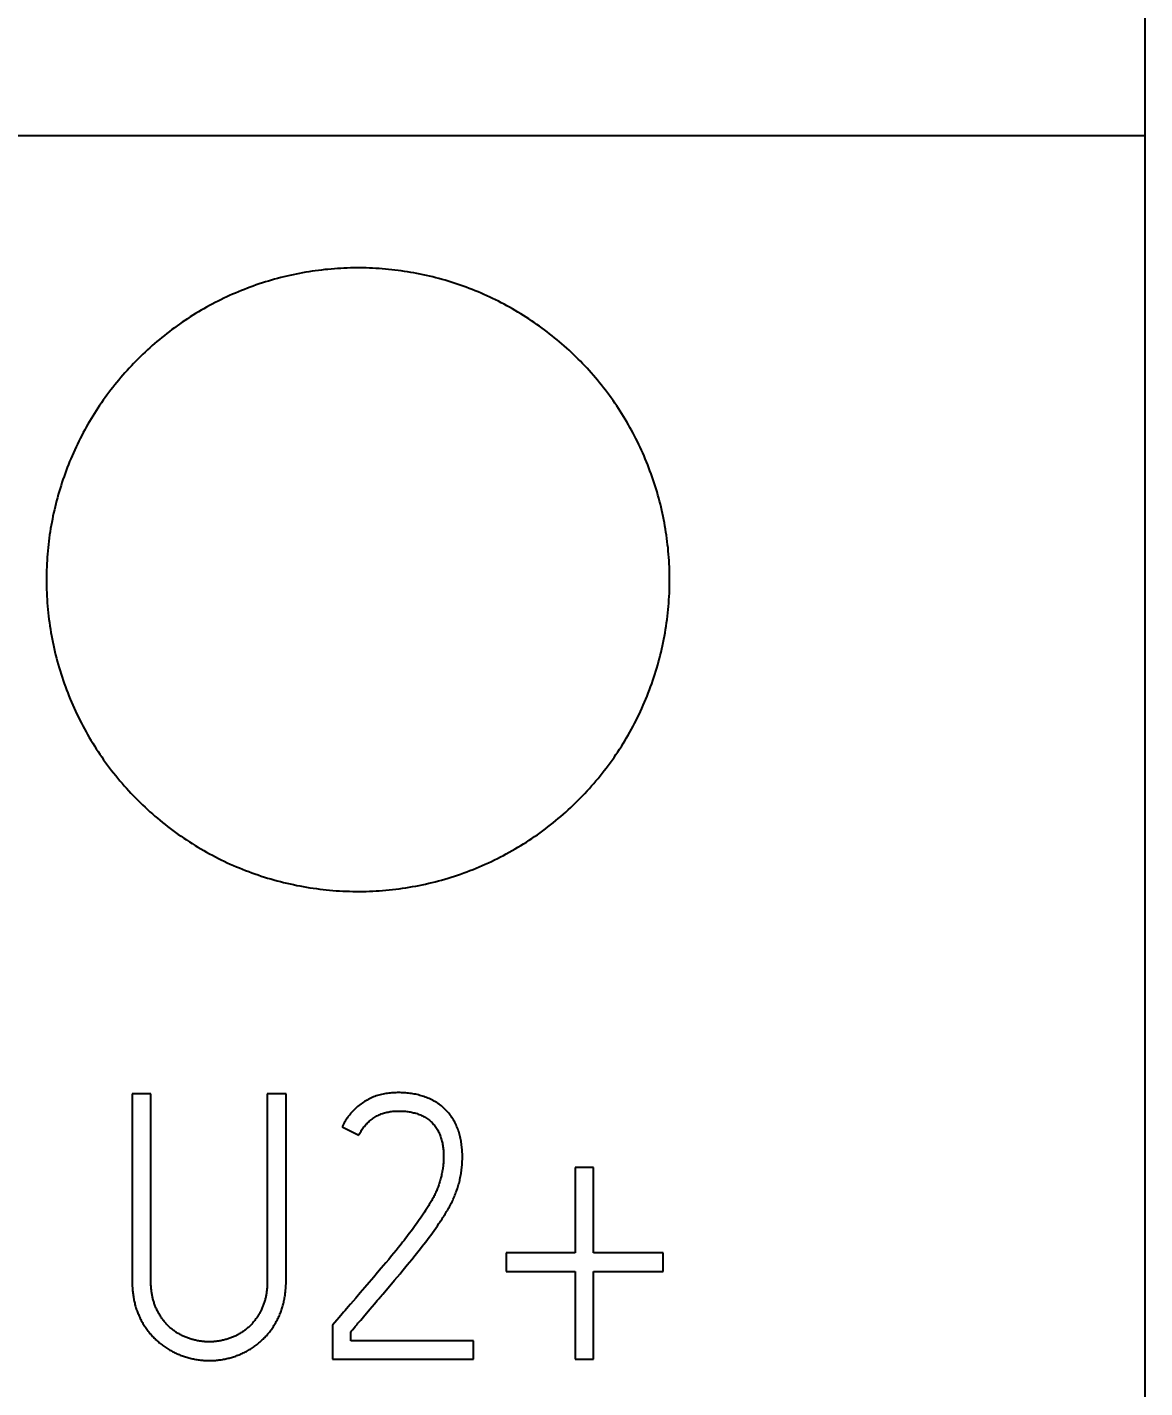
# Model space of a CAD drawing. Extents: x 0 to 420, y 0 to 297.
# Drawn here: x 135.86 to 143.03, y 150.16 to 158.89 of the extents above; entities that cross this region are included whole.
import ezdxf
from ezdxf.enums import TextEntityAlignment as Align

# ---------------------------------------------------------------- set-up
doc = ezdxf.new("R2010")
doc.units = 0
doc.header["$LTSCALE"] = 23.1
for name, color, linetype in [('10000_FRONT', 7, 'CONTINUOUS'), ('10100_DIM_FRONT', 7, 'CONTINUOUS'), ('10500_FRONT_LABELING', 7, 'CONTINUOUS')]:
    doc.layers.add(name, color=color, linetype=linetype)
doc.dimstyles.get("Standard").update_dxf_attribs({"dimtxt": 2.5, "dimasz": 2.5, "dimexe": 1.25, "dimexo": 0.625, "dimtad": 1, "dimcen": 2.5, "dimazin": 3, "dimtfac": 1, "dimtmove": 0, "dimatfit": 3})

# ---------------------------------------------------------------- blocks, each defined once
blk = doc.blocks.new('*D0')
at = {"layer": '10100_DIM_FRONT', "linetype": 'CONTINUOUS'}
for p, q in [((107.530749, 192.195968), (107.530749, 134.211085)), ((143.030749, 192.195968), (143.030749, 134.211085)), ((107.530749, 136.211085), (125.280749, 136.211085)), ((143.030749, 136.211085), (125.280749, 136.211085))]:
    blk.add_line(p, q, dxfattribs=at)
for points in [[(111.030749, 136.711085), (107.530749, 136.211085), (111.030749, 135.711085)], [(139.530749, 135.711085), (143.030749, 136.211085), (139.530749, 136.711085)]]:
    blk.add_solid(points, dxfattribs=at)
blk.add_text('35,5', height=3.5, dxfattribs=at).set_placement((121.450091, 137.086085), (130.950091, 137.086085), align=Align.FIT)
blk = doc.blocks.new('*D1')
at = {"layer": '10100_DIM_FRONT', "linetype": 'CONTINUOUS'}
for p, q in [((143.030749, 192.195968), (143.030749, 124.458443)), ((99.530757, 151.746968), (99.530757, 124.458443)), ((99.530757, 126.458443), (121.280753, 126.458443)), ((143.030749, 126.458443), (121.280753, 126.458443))]:
    blk.add_line(p, q, dxfattribs=at)
for points in [[(103.030757, 126.958443), (99.530757, 126.458443), (103.030757, 125.958443)], [(139.530749, 125.958443), (143.030749, 126.458443), (139.530749, 126.958443)]]:
    blk.add_solid(points, dxfattribs=at)
blk.add_text('43,5', height=3.5, dxfattribs=at).set_placement((117.247464, 127.333443), (126.997464, 127.333443), align=Align.FIT)

msp = doc.modelspace()

# ---------------------------------------------------------------- linework, layer by layer
at = {"layer": '10000_FRONT', "color": 7, "linetype": 'CONTINUOUS'}
for p, q in [((143.0307, 237.197), (143.0307, 147.197)), ((107.5307, 158.197), (143.0307, 158.197))]:
    msp.add_line(p, q, dxfattribs=at)
for points in [[(139.9808, 155.347), (139.9807, 155.3675), (139.9803, 155.3881), (139.9798, 155.4086), (139.9791, 155.429), (139.9781, 155.4494), (139.977, 155.4698), (139.9756, 155.4902), (139.974, 155.5105), (139.9723, 155.5308), (139.9703, 155.551), (139.9681, 155.5712), (139.9657, 155.5914), (139.9632, 155.6116), (139.9604, 155.6317), (139.9574, 155.6518), (139.9542, 155.6718), (139.9508, 155.6918), (139.9472, 155.7118), (139.9434, 155.7317), (139.9394, 155.7516), (139.9352, 155.7715), (139.9308, 155.7913), (139.9262, 155.8111), (139.9213, 155.8309), (139.9163, 155.8507), (139.9111, 155.8704), (139.9056, 155.89), (139.9, 155.9097), (139.8941, 155.9292), (139.8881, 155.9488), (139.8818, 155.9683), (139.8753, 155.9878), (139.8686, 156.0073), (139.8617, 156.0267), (139.8546, 156.046), (139.8474, 156.0652), (139.8399, 156.0843), (139.8322, 156.1033), (139.8244, 156.1221), (139.8164, 156.1409), (139.8082, 156.1596), (139.7998, 156.1782), (139.7913, 156.1967), (139.7825, 156.2151), (139.7736, 156.2334), (139.7645, 156.2516), (139.7552, 156.2696), (139.7457, 156.2876), (139.736, 156.3055), (139.7262, 156.3233), (139.7162, 156.341), (139.706, 156.3586), (139.6956, 156.3761), (139.6851, 156.3935), (139.6744, 156.4108), (139.6634, 156.428), (139.6523, 156.445), (139.6411, 156.462), (139.6296, 156.4789), (139.6179, 156.4957), (139.6061, 156.5124), (139.5941, 156.529), (139.5819, 156.5455), (139.5695, 156.5619), (139.5569, 156.5781), (139.5441, 156.5943), (139.5312, 156.6104), (139.5181, 156.6263), (139.5049, 156.642), (139.4915, 156.6576), (139.478, 156.673), (139.4643, 156.6883), (139.4505, 156.7034), (139.4365, 156.7184), (139.4224, 156.7332), (139.4082, 156.7478), (139.3938, 156.7623), (139.3793, 156.7766), (139.3647, 156.7908), (139.3499, 156.8049), (139.335, 156.8187), (139.3199, 156.8324), (139.3047, 156.846), (139.2894, 156.8594), (139.2739, 156.8727), (139.2583, 156.8858), (139.2426, 156.8987), (139.2267, 156.9115), (139.2107, 156.9241), (139.1945, 156.9366), (139.1782, 156.9489), (139.1618, 156.9611), (139.1452, 156.9731), (139.1284, 156.9849), (139.1116, 156.9966), (139.0946, 157.0081), (139.0774, 157.0195), (139.0601, 157.0307), (139.0427, 157.0417), (139.0251, 157.0526), (139.0074, 157.0633), (138.9897, 157.0738), (138.9718, 157.0841), (138.9539, 157.0942), (138.9359, 157.1041), (138.9178, 157.1138), (138.8997, 157.1233), (138.8814, 157.1326), (138.8631, 157.1418), (138.8447, 157.1507), (138.8263, 157.1594), (138.8077, 157.168), (138.7891, 157.1763), (138.7704, 157.1845), (138.7516, 157.1925), (138.7327, 157.2002), (138.7138, 157.2078), (138.6947, 157.2152), (138.6756, 157.2224), (138.6564, 157.2294), (138.6372, 157.2362), (138.6178, 157.2428), (138.5984, 157.2492), (138.5789, 157.2555), (138.5593, 157.2615), (138.5397, 157.2673), (138.5199, 157.2729), (138.5001, 157.2784), (138.4802, 157.2836), (138.4602, 157.2887), (138.4401, 157.2935), (138.42, 157.2982), (138.3997, 157.3026), (138.3795, 157.3068), (138.3592, 157.3108), (138.339, 157.3146), (138.3187, 157.3182), (138.2984, 157.3216), (138.2781, 157.3247), (138.2578, 157.3277), (138.2375, 157.3304), (138.2172, 157.3329), (138.1968, 157.3352), (138.1765, 157.3373), (138.1561, 157.3392), (138.1357, 157.3409), (138.1154, 157.3424), (138.095, 157.3437), (138.0746, 157.3447), (138.0542, 157.3456), (138.0338, 157.3463), (138.0133, 157.3467), (137.9929, 157.3469), (137.9724, 157.347), (137.952, 157.3468), (137.9315, 157.3464), (137.911, 157.3458), (137.8905, 157.3449), (137.87, 157.3439), (137.8495, 157.3427), (137.829, 157.3412), (137.8085, 157.3396), (137.7879, 157.3377), (137.7674, 157.3356), (137.7468, 157.3333), (137.7263, 157.3307), (137.7058, 157.328), (137.6853, 157.325), (137.665, 157.3219), (137.6447, 157.3185), (137.6244, 157.315), (137.6042, 157.3112), (137.5841, 157.3072), (137.564, 157.3031), (137.544, 157.2987), (137.5241, 157.2941), (137.5042, 157.2894), (137.4843, 157.2844), (137.4646, 157.2792), (137.4449, 157.2738), (137.4252, 157.2683), (137.4056, 157.2625), (137.3861, 157.2565), (137.3666, 157.2503), (137.3472, 157.244), (137.3279, 157.2374), (137.3086, 157.2306), (137.2894, 157.2237), (137.2702, 157.2165), (137.2511, 157.2091), (137.2321, 157.2015), (137.2131, 157.1938), (137.1942, 157.1858), (137.1753, 157.1776), (137.1565, 157.1692), (137.1378, 157.1606), (137.1191, 157.1518), (137.1005, 157.1428), (137.0819, 157.1336)], [(137.0819, 157.1336), (137.0635, 157.1242), (137.0453, 157.1147), (137.0271, 157.1049), (137.0091, 157.0951), (136.9912, 157.085), (136.9734, 157.0748), (136.9558, 157.0643), (136.9383, 157.0538), (136.9209, 157.043), (136.9036, 157.0321), (136.8864, 157.021), (136.8694, 157.0098), (136.8525, 156.9984), (136.8357, 156.9868), (136.8191, 156.975), (136.8025, 156.9631), (136.7861, 156.951), (136.7698, 156.9387), (136.7536, 156.9263), (136.7376, 156.9137), (136.7217, 156.9009), (136.7059, 156.888), (136.6902, 156.8749), (136.6746, 156.8616), (136.6592, 156.8482), (136.6439, 156.8345), (136.6287, 156.8207), (136.6137, 156.8068), (136.5987, 156.7927), (136.5839, 156.7783), (136.5692, 156.7639), (136.5547, 156.7492), (136.5403, 156.7344), (136.5261, 156.7195), (136.5121, 156.7045), (136.4982, 156.6893), (136.4845, 156.674), (136.471, 156.6586), (136.4577, 156.6431), (136.4445, 156.6275), (136.4315, 156.6117), (136.4187, 156.5959), (136.406, 156.5799), (136.3936, 156.5638), (136.3812, 156.5476), (136.3691, 156.5312), (136.3571, 156.5148), (136.3453, 156.4982), (136.3337, 156.4815), (136.3222, 156.4647), (136.3109, 156.4477), (136.2998, 156.4307), (136.2889, 156.4135), (136.2781, 156.3962), (136.2675, 156.3788), (136.257, 156.3613), (136.2468, 156.3436), (136.2367, 156.3259), (136.2268, 156.308), (136.217, 156.29), (136.2074, 156.2719), (136.198, 156.2536), (136.1888, 156.2353), (136.1798, 156.2168), (136.1709, 156.1982), (136.1623, 156.1795), (136.1538, 156.1608), (136.1456, 156.142), (136.1375, 156.1231), (136.1297, 156.1042), (136.122, 156.0853), (136.1146, 156.0662), (136.1073, 156.0472), (136.1003, 156.028), (136.0935, 156.0088), (136.0868, 155.9896), (136.0804, 155.9703), (136.0742, 155.951), (136.0681, 155.9316), (136.0623, 155.9121), (136.0567, 155.8926), (136.0512, 155.873), (136.046, 155.8534), (136.0409, 155.8337), (136.0361, 155.814), (136.0314, 155.7942), (136.027, 155.7743), (136.0227, 155.7544), (136.0187, 155.7345), (136.0148, 155.7145), (136.0112, 155.6944), (136.0077, 155.6743), (136.0045, 155.6541), (136.0014, 155.6338), (135.9986, 155.6135), (135.9959, 155.5932), (135.9935, 155.5728), (135.9913, 155.5523), (135.9893, 155.5318), (135.9875, 155.5113), (135.9859, 155.4908), (135.9845, 155.4703), (135.9834, 155.4498), (135.9824, 155.4292), (135.9817, 155.4087), (135.9812, 155.3881), (135.9809, 155.3676), (135.9808, 155.347)], [(135.9808, 155.347), (135.9809, 155.3256), (135.9812, 155.3042), (135.9818, 155.2829), (135.9826, 155.2616), (135.9836, 155.2403), (135.9849, 155.2191), (135.9863, 155.1979), (135.988, 155.1768), (135.99, 155.1557), (135.9921, 155.1346), (135.9944, 155.1136), (135.997, 155.0926), (135.9998, 155.0717), (136.0028, 155.0508), (136.0061, 155.0299), (136.0095, 155.0091), (136.0132, 154.9882), (136.0171, 154.9675), (136.0212, 154.9468), (136.0255, 154.9261), (136.0301, 154.9054), (136.0349, 154.8848), (136.0399, 154.8642), (136.0451, 154.8437), (136.0505, 154.8232), (136.0562, 154.8027), (136.0621, 154.7823), (136.0682, 154.7619), (136.0746, 154.7416), (136.0811, 154.7212), (136.0879, 154.701), (136.095, 154.6808), (136.1022, 154.6606), (136.1097, 154.6406), (136.1173, 154.6206), (136.1252, 154.6008), (136.1332, 154.5811), (136.1415, 154.5615), (136.1499, 154.542), (136.1586, 154.5226), (136.1674, 154.5034), (136.1764, 154.4842), (136.1857, 154.4651), (136.1951, 154.4462), (136.2048, 154.4274), (136.2146, 154.4086), (136.2246, 154.39), (136.2348, 154.3715), (136.2452, 154.3531), (136.2558, 154.3348), (136.2666, 154.3166), (136.2776, 154.2985), (136.2888, 154.2805), (136.3002, 154.2626), (136.3118, 154.2449), (136.3236, 154.2272), (136.3356, 154.2097), (136.3478, 154.1923), (136.3601, 154.1749), (136.3727, 154.1577), (136.3855, 154.1406), (136.3985, 154.1236), (136.4117, 154.1068), (136.4251, 154.09), (136.4387, 154.0734), (136.4524, 154.0569), (136.4663, 154.0407), (136.4803, 154.0246), (136.4945, 154.0087), (136.5088, 153.9929), (136.5233, 153.9773), (136.538, 153.9619), (136.5528, 153.9467), (136.5677, 153.9316), (136.5828, 153.9167), (136.5981, 153.9019), (136.6135, 153.8873), (136.629, 153.8729), (136.6447, 153.8587), (136.6605, 153.8446), (136.6765, 153.8307), (136.6927, 153.817), (136.7089, 153.8034), (136.7254, 153.79), (136.742, 153.7768), (136.7587, 153.7637), (136.7756, 153.7508), (136.7927, 153.7381), (136.8099, 153.7255), (136.8272, 153.7131), (136.8447, 153.7009), (136.8624, 153.6889), (136.8802, 153.677), (136.8981, 153.6653), (136.9163, 153.6538), (136.9345, 153.6425), (136.9529, 153.6313), (136.9714, 153.6204), (136.99, 153.6097), (137.0086, 153.5992), (137.0274, 153.5889), (137.0462, 153.5788), (137.0651, 153.5689), (137.0841, 153.5593), (137.1032, 153.5498), (137.1223, 153.5406), (137.1416, 153.5315), (137.1609, 153.5227), (137.1804, 153.5141), (137.1999, 153.5057), (137.2195, 153.4975), (137.2392, 153.4895), (137.2589, 153.4818), (137.2788, 153.4742), (137.2987, 153.4668), (137.3187, 153.4597), (137.3388, 153.4528), (137.359, 153.446), (137.3793, 153.4395), (137.3997, 153.4332), (137.4201, 153.4271), (137.4407, 153.4212), (137.4613, 153.4156), (137.482, 153.4101), (137.5029, 153.4049), (137.5238, 153.3999), (137.5447, 153.3951), (137.5658, 153.3905), (137.5869, 153.3861), (137.608, 153.382), (137.6291, 153.3781), (137.6502, 153.3745), (137.6713, 153.3711), (137.6924, 153.3679), (137.7136, 153.3649), (137.7347, 153.3622), (137.7559, 153.3597), (137.7771, 153.3574), (137.7983, 153.3554), (137.8195, 153.3535), (137.8407, 153.3519), (137.8619, 153.3505), (137.8832, 153.3494), (137.9044, 153.3484), (137.9256, 153.3477), (137.9469, 153.3473), (137.9682, 153.347), (137.9895, 153.347), (138.0108, 153.3472), (138.0321, 153.3476), (138.0534, 153.3483), (138.0747, 153.3492), (138.0961, 153.3503), (138.1174, 153.3516), (138.1388, 153.3532), (138.1601, 153.355), (138.1815, 153.357), (138.2029, 153.3593), (138.2243, 153.3618), (138.2457, 153.3646), (138.267, 153.3675), (138.2882, 153.3707), (138.3094, 153.3742), (138.3305, 153.3778), (138.3516, 153.3816), (138.3725, 153.3857), (138.3934, 153.39), (138.4143, 153.3945), (138.4351, 153.3992), (138.4558, 153.4042), (138.4764, 153.4093), (138.497, 153.4147), (138.5175, 153.4203), (138.5379, 153.4261), (138.5583, 153.4322), (138.5786, 153.4384), (138.5989, 153.4449), (138.6191, 153.4515), (138.6392, 153.4584), (138.6593, 153.4656), (138.6792, 153.4729), (138.6992, 153.4804), (138.719, 153.4882), (138.7388, 153.4962), (138.7585, 153.5044), (138.7782, 153.5128), (138.7978, 153.5215), (138.8173, 153.5303), (138.8368, 153.5394), (138.8562, 153.5488), (138.8755, 153.5583), (138.8946, 153.568), (138.9137, 153.5779), (138.9326, 153.588), (138.9513, 153.5983), (138.97, 153.6088), (138.9885, 153.6194), (139.0068, 153.6303), (139.0251, 153.6413)], [(139.0251, 153.6413), (139.0431, 153.6525), (139.0611, 153.6639), (139.0789, 153.6754), (139.0966, 153.6872), (139.1142, 153.6991), (139.1316, 153.7112), (139.1489, 153.7235), (139.166, 153.736), (139.1831, 153.7487), (139.2, 153.7615), (139.2167, 153.7746), (139.2334, 153.7878), (139.2498, 153.8012), (139.2662, 153.8147), (139.2824, 153.8285), (139.2985, 153.8425), (139.3145, 153.8566), (139.3303, 153.8709), (139.346, 153.8854), (139.3615, 153.9001), (139.377, 153.915), (139.3922, 153.93), (139.4074, 153.9453), (139.4223, 153.9606), (139.4371, 153.9762), (139.4517, 153.9918), (139.466, 154.0076), (139.4802, 154.0236), (139.4942, 154.0396), (139.5081, 154.0558), (139.5217, 154.0721), (139.5352, 154.0886), (139.5484, 154.1051), (139.5615, 154.1218), (139.5744, 154.1386), (139.5871, 154.1556), (139.5997, 154.1726), (139.612, 154.1898), (139.6242, 154.2072), (139.6362, 154.2246), (139.6479, 154.2422), (139.6596, 154.2599), (139.671, 154.2778), (139.6822, 154.2957), (139.6933, 154.3138), (139.7041, 154.3321), (139.7148, 154.3504), (139.7253, 154.3689), (139.7356, 154.3875), (139.7457, 154.4063), (139.7557, 154.4252), (139.7654, 154.4442), (139.775, 154.4633), (139.7843, 154.4826), (139.7935, 154.502), (139.8024, 154.5214), (139.8111, 154.5409), (139.8196, 154.5605), (139.8279, 154.5801), (139.836, 154.5998), (139.8438, 154.6196), (139.8514, 154.6394), (139.8588, 154.6593), (139.866, 154.6792), (139.8729, 154.6993), (139.8797, 154.7193), (139.8862, 154.7394), (139.8925, 154.7596), (139.8986, 154.7799), (139.9045, 154.8002), (139.9102, 154.8205), (139.9157, 154.841), (139.9209, 154.8614), (139.9259, 154.882), (139.9308, 154.9026), (139.9354, 154.9233), (139.9397, 154.944), (139.9439, 154.9648), (139.9478, 154.9856), (139.9516, 155.0065), (139.9551, 155.0275), (139.9584, 155.0485), (139.9614, 155.0696), (139.9643, 155.0908), (139.9669, 155.112), (139.9693, 155.1332), (139.9715, 155.1546), (139.9734, 155.1759), (139.9752, 155.1972), (139.9767, 155.2186), (139.9779, 155.24), (139.9789, 155.2613), (139.9797, 155.2827), (139.9803, 155.3041), (139.9806, 155.3255), (139.9808, 155.347)]]:
    msp.add_lwpolyline(points, dxfattribs=at)
at = {"layer": '10500_FRONT_LABELING', "color": 7, "linetype": 'CONTINUOUS'}
for p, q in [((136.5308, 152.0493), (136.5308, 150.8515)), ((136.651, 152.0493), (136.5308, 152.0493)), ((136.651, 150.8515), (136.651, 152.0493)), ((137.3984, 152.0493), (137.3984, 150.8515)), ((137.5187, 152.0493), (137.3984, 152.0493)), ((137.5187, 150.8515), (137.5187, 152.0493)), ((137.8794, 151.8371), (137.9855, 151.7829)), ((139.374, 151.5754), (139.374, 151.0284)), ((139.4919, 151.5754), (139.374, 151.5754)), ((139.4919, 151.0284), (139.4919, 151.5754)), ((138.3898, 151.2641), (138.3814, 151.2518)), ((138.3981, 151.2765), (138.3898, 151.2641)), ((138.4063, 151.2889), (138.3981, 151.2765)), ((138.4145, 151.3013), (138.4063, 151.2889)), ((138.4225, 151.3138), (138.4145, 151.3013)), ((138.3208, 151.1671), (138.3119, 151.1552)), ((138.3296, 151.1791), (138.3208, 151.1671)), ((138.3384, 151.1911), (138.3296, 151.1791)), ((138.3471, 151.2031), (138.3384, 151.1911)), ((138.3558, 151.2152), (138.3471, 151.2031)), ((138.3644, 151.2274), (138.3558, 151.2152)), ((138.3729, 151.2396), (138.3644, 151.2274)), ((138.3814, 151.2518), (138.3729, 151.2396)), ((138.4585, 151.1574), (138.4692, 151.1721)), ((138.4692, 151.1721), (138.4797, 151.1869)), ((138.4797, 151.1869), (138.4901, 151.2018)), ((138.4901, 151.2018), (138.5004, 151.2167)), ((138.2575, 151.0846), (138.2482, 151.073)), ((138.2667, 151.0963), (138.2575, 151.0846)), ((138.2758, 151.108), (138.2667, 151.0963)), ((138.2849, 151.1197), (138.2758, 151.108)), ((138.294, 151.1315), (138.2849, 151.1197)), ((138.303, 151.1433), (138.294, 151.1315)), ((138.3119, 151.1552), (138.303, 151.1433)), ((138.393, 151.0707), (138.4041, 151.085)), ((138.4041, 151.085), (138.4152, 151.0993)), ((138.4152, 151.0993), (138.4262, 151.1138)), ((138.4262, 151.1138), (138.437, 151.1282)), ((138.437, 151.1282), (138.4478, 151.1428)), ((138.4478, 151.1428), (138.4585, 151.1574)), ((138.1966, 151.0097), (138.1776, 150.9869)), ((138.2108, 151.0269), (138.1966, 151.0097)), ((138.2249, 151.0441), (138.2108, 151.0269)), ((138.2389, 151.0614), (138.2249, 151.0441)), ((138.2482, 151.073), (138.2389, 151.0614)), ((138.3251, 150.9858), (138.3479, 151.0139)), ((138.3479, 151.0139), (138.3649, 151.0351)), ((138.3649, 151.0351), (138.3818, 151.0564)), ((138.3818, 151.0564), (138.393, 151.0707)), ((138.9308, 151.0284), (138.9308, 150.9081)), ((139.374, 151.0284), (138.9308, 151.0284)), ((139.9399, 151.0284), (139.4919, 151.0284)), ((139.9399, 150.9081), (139.9399, 151.0284)), ((138.1299, 150.93), (138.1059, 150.9016)), ((138.1585, 150.9641), (138.1299, 150.93)), ((138.1776, 150.9869), (138.1585, 150.9641)), ((138.2501, 150.8949), (138.2617, 150.9088)), ((138.2617, 150.9088), (138.2964, 150.9507)), ((138.2964, 150.9507), (138.3251, 150.9858)), ((138.9308, 150.9081), (139.374, 150.9081)), ((139.374, 150.9081), (139.374, 150.347)), ((139.4919, 150.347), (139.4919, 150.9081)), ((139.4919, 150.9081), (139.9399, 150.9081)), ((138.0531, 150.8393), (138.0241, 150.8054)), ((138.0819, 150.8732), (138.0531, 150.8393)), ((138.1059, 150.9016), (138.0819, 150.8732)), ((138.1625, 150.791), (138.2152, 150.8532)), ((138.2152, 150.8532), (138.2501, 150.8949)), ((137.966, 150.7377), (137.932, 150.6984)), ((137.9951, 150.7715), (137.966, 150.7377)), ((138.0241, 150.8054), (137.9951, 150.7715)), ((137.8882, 150.6478), (137.8785, 150.6366)), ((137.898, 150.6591), (137.8882, 150.6478)), ((138.0156, 150.6183), (138.0567, 150.6667)), ((138.0567, 150.6667), (138.0861, 150.7012)), ((138.0861, 150.7012), (138.1037, 150.7219)), ((137.8445, 150.5973), (137.8158, 150.5639)), ((137.8158, 150.5639), (137.8158, 150.347)), ((137.9805, 150.5768), (137.9981, 150.5976)), ((137.9981, 150.5976), (138.0156, 150.6183)), ((137.9337, 150.4649), (137.9337, 150.5214)), ((138.7212, 150.4649), (137.9337, 150.4649)), ((138.7212, 150.347), (138.7212, 150.4649)), ((137.8158, 150.347), (138.7212, 150.347)), ((139.374, 150.347), (139.4919, 150.347))]:
    msp.add_line(p, q, dxfattribs=at)
for points in [[(138.446, 152.014), (138.4376, 152.0178), (138.4291, 152.0213), (138.4205, 152.0247), (138.4119, 152.0279), (138.4033, 152.0309), (138.3946, 152.0338), (138.3859, 152.0365), (138.3772, 152.039), (138.3684, 152.0414), (138.3596, 152.0436), (138.3507, 152.0457), (138.3418, 152.0475), (138.3328, 152.0492), (138.3238, 152.0506), (138.3148, 152.0519), (138.3057, 152.053), (138.2965, 152.0539), (138.2874, 152.0547), (138.2782, 152.0553), (138.269, 152.0558), (138.2598, 152.0561), (138.2506, 152.0563), (138.2415, 152.0564), (138.2323, 152.0563), (138.2232, 152.0561), (138.214, 152.0557), (138.2049, 152.0552), (138.1958, 152.0545), (138.1867, 152.0537), (138.1776, 152.0527), (138.1686, 152.0515), (138.1595, 152.0501), (138.1505, 152.0485), (138.1415, 152.0468), (138.1324, 152.0448), (138.1235, 152.0426), (138.1145, 152.0402), (138.1057, 152.0376), (138.097, 152.0348), (138.0884, 152.0318), (138.0798, 152.0285), (138.0714, 152.0251), (138.063, 152.0214), (138.0548, 152.0175), (138.0467, 152.0133), (138.0386, 152.009), (138.0307, 152.0045), (138.0228, 151.9997), (138.015, 151.9947), (138.0074, 151.9896), (137.9999, 151.9843), (137.9925, 151.9788), (137.9853, 151.9731), (137.9783, 151.9673), (137.9714, 151.9613), (137.9647, 151.9552), (137.9581, 151.9489), (137.9517, 151.9424), (137.9454, 151.9358), (137.9392, 151.9291), (137.9332, 151.9221), (137.9274, 151.915), (137.9217, 151.9078), (137.9162, 151.9004), (137.9109, 151.8929), (137.9058, 151.8853), (137.9009, 151.8776), (137.8962, 151.8697), (137.8917, 151.8617), (137.8874, 151.8537), (137.8833, 151.8455), (137.8794, 151.8371)], [(138.5004, 151.2167), (138.5055, 151.2242), (138.5106, 151.2318), (138.5156, 151.2394), (138.5206, 151.247), (138.5256, 151.2546), (138.5305, 151.2623), (138.5354, 151.27), (138.5402, 151.2777), (138.5449, 151.2855), (138.5496, 151.2933), (138.5542, 151.3011), (138.5588, 151.3089), (138.5633, 151.3168), (138.5677, 151.3247), (138.572, 151.3327), (138.5762, 151.3407), (138.5803, 151.3488), (138.5843, 151.3569), (138.5882, 151.365), (138.592, 151.3732), (138.5957, 151.3814), (138.5993, 151.3897), (138.6028, 151.398), (138.6062, 151.4064), (138.6094, 151.4148), (138.6126, 151.4233), (138.6156, 151.4318), (138.6185, 151.4404), (138.6213, 151.4491), (138.6239, 151.4578), (138.6264, 151.4666), (138.6288, 151.4754), (138.631, 151.4842), (138.6331, 151.4931), (138.6351, 151.502), (138.637, 151.5109), (138.6387, 151.5198), (138.6403, 151.5287), (138.6418, 151.5377), (138.6432, 151.5466), (138.6445, 151.5556), (138.6456, 151.5645), (138.6466, 151.5735), (138.6475, 151.5825), (138.6483, 151.5915), (138.649, 151.6004), (138.6495, 151.6095), (138.6499, 151.6185), (138.6502, 151.6275), (138.6504, 151.6365), (138.6505, 151.6456), (138.6504, 151.6546), (138.6502, 151.6637), (138.6498, 151.6727), (138.6493, 151.6818), (138.6487, 151.6909), (138.6478, 151.7), (138.6469, 151.7091), (138.6458, 151.7182), (138.6446, 151.7273), (138.6432, 151.7363), (138.6417, 151.7453), (138.64, 151.7543), (138.6382, 151.7632), (138.6363, 151.7721), (138.6342, 151.7809), (138.6319, 151.7897), (138.6294, 151.7985), (138.6267, 151.8072), (138.6238, 151.8158), (138.6207, 151.8244), (138.6173, 151.833), (138.6137, 151.8415), (138.6099, 151.8498), (138.6059, 151.8581), (138.6017, 151.8662), (138.5973, 151.8742), (138.5928, 151.882), (138.588, 151.8898), (138.583, 151.8974), (138.5779, 151.9048), (138.5724, 151.9121), (138.5668, 151.9192), (138.561, 151.9262), (138.555, 151.9331), (138.5488, 151.9398), (138.5424, 151.9465), (138.536, 151.953), (138.5293, 151.9594), (138.5225, 151.9655), (138.5156, 151.9715), (138.5084, 151.9771), (138.5011, 151.9825), (138.4937, 151.9876), (138.486, 151.9925), (138.4783, 151.9972), (138.4704, 152.0017), (138.4624, 152.006), (138.4542, 152.0101), (138.446, 152.014)], [(137.9855, 151.7829), (137.9888, 151.7897), (137.9923, 151.7964), (137.9959, 151.803), (137.9998, 151.8094), (138.0038, 151.8158), (138.0079, 151.822), (138.0123, 151.8281), (138.0168, 151.8341), (138.0215, 151.8399), (138.0263, 151.8457), (138.0314, 151.8513), (138.0366, 151.8568), (138.0419, 151.8622), (138.0474, 151.8674), (138.053, 151.8725), (138.0587, 151.8774), (138.0645, 151.8821), (138.0705, 151.8866), (138.0766, 151.891), (138.0828, 151.8952), (138.0892, 151.8992), (138.0956, 151.9031), (138.1023, 151.9068), (138.109, 151.9103), (138.1159, 151.9136), (138.1228, 151.9167), (138.1298, 151.9195), (138.1369, 151.9221), (138.144, 151.9245), (138.1512, 151.9267), (138.1584, 151.9286), (138.1657, 151.9304), (138.1731, 151.932), (138.1805, 151.9334), (138.188, 151.9346), (138.1955, 151.9356), (138.2031, 151.9365), (138.2106, 151.9372), (138.2182, 151.9377), (138.2257, 151.9381), (138.2332, 151.9384), (138.2407, 151.9385), (138.2483, 151.9385), (138.2558, 151.9384), (138.2633, 151.9382), (138.2707, 151.9378), (138.2782, 151.9373), (138.2857, 151.9366), (138.2932, 151.9358), (138.3006, 151.9349), (138.3081, 151.9338), (138.3155, 151.9326), (138.323, 151.9311), (138.3304, 151.9296), (138.3378, 151.9278), (138.3452, 151.9259), (138.3524, 151.9238), (138.3597, 151.9215), (138.3668, 151.9191), (138.3739, 151.9165), (138.3809, 151.9137), (138.3878, 151.9107), (138.3946, 151.9075), (138.4014, 151.904), (138.408, 151.9004), (138.4146, 151.8965), (138.421, 151.8924), (138.4272, 151.8881), (138.4332, 151.8836), (138.4391, 151.879), (138.4448, 151.8741), (138.4503, 151.8691), (138.4557, 151.8638), (138.4609, 151.8584), (138.4659, 151.8528), (138.4708, 151.847), (138.4754, 151.8411), (138.4799, 151.8349), (138.4841, 151.8286), (138.4881, 151.8223), (138.4919, 151.8158), (138.4955, 151.8092), (138.4989, 151.8025), (138.5022, 151.7957), (138.5052, 151.7888), (138.508, 151.7818), (138.5107, 151.7747), (138.5131, 151.7675), (138.5153, 151.7603), (138.5173, 151.7531), (138.5191, 151.7458), (138.5208, 151.7385), (138.5223, 151.7312), (138.5237, 151.7238), (138.5249, 151.7165), (138.526, 151.7091), (138.527, 151.7017), (138.5278, 151.6942), (138.5286, 151.6868), (138.5291, 151.6793), (138.5296, 151.6718), (138.5299, 151.6643), (138.5301, 151.6567), (138.5302, 151.6492), (138.5302, 151.6417), (138.53, 151.6342), (138.5298, 151.6267), (138.5295, 151.6192), (138.529, 151.6118), (138.5285, 151.6043), (138.5278, 151.5969), (138.5271, 151.5895), (138.5262, 151.5821), (138.5253, 151.5747), (138.5242, 151.5673), (138.523, 151.56), (138.5218, 151.5527), (138.5204, 151.5453), (138.519, 151.538), (138.5175, 151.5307), (138.5159, 151.5234), (138.5142, 151.5162), (138.5124, 151.5089), (138.5106, 151.5016), (138.5087, 151.4944), (138.5066, 151.4872), (138.5045, 151.48), (138.5023, 151.4728), (138.5, 151.4656), (138.4976, 151.4585), (138.495, 151.4515), (138.4924, 151.4445), (138.4896, 151.4376), (138.4867, 151.4307), (138.4838, 151.4239), (138.4807, 151.4172), (138.4776, 151.4104), (138.4743, 151.4038), (138.471, 151.3971), (138.4676, 151.3906), (138.4641, 151.384), (138.4606, 151.3775), (138.457, 151.371), (138.4534, 151.3646), (138.4497, 151.3582), (138.4459, 151.3518), (138.4421, 151.3454), (138.4382, 151.339), (138.4344, 151.3327), (138.4305, 151.3264), (138.4265, 151.3201), (138.4225, 151.3138)], [(136.5308, 150.8515), (136.5308, 150.8441), (136.5309, 150.8367), (136.5311, 150.8293), (136.5313, 150.8219), (136.5317, 150.8145), (136.5321, 150.8071), (136.5326, 150.7998), (136.5332, 150.7924), (136.5338, 150.7851), (136.5346, 150.7778), (136.5354, 150.7705), (136.5364, 150.7632), (136.5374, 150.7559), (136.5385, 150.7486), (136.5397, 150.7414), (136.541, 150.7341), (136.5424, 150.7269), (136.5439, 150.7197), (136.5455, 150.7125), (136.5472, 150.7053), (136.549, 150.6982), (136.551, 150.691), (136.553, 150.6839), (136.5552, 150.6768), (136.5575, 150.6697), (136.5599, 150.6626), (136.5624, 150.6556), (136.565, 150.6486), (136.5677, 150.6417), (136.5706, 150.6349), (136.5735, 150.6281), (136.5765, 150.6214), (136.5796, 150.6147), (136.5828, 150.6081), (136.5861, 150.6015), (136.5895, 150.595), (136.593, 150.5885), (136.5966, 150.5821), (136.6003, 150.5758), (136.604, 150.5695), (136.6079, 150.5632), (136.6118, 150.557), (136.6159, 150.5509), (136.62, 150.5448), (136.6243, 150.5387), (136.6286, 150.5328), (136.633, 150.5268), (136.6376, 150.521), (136.6423, 150.5152), (136.647, 150.5094), (136.6519, 150.5038), (136.6569, 150.4982), (136.6619, 150.4927), (136.6671, 150.4873), (136.6723, 150.482), (136.6776, 150.4767), (136.6829, 150.4716), (136.6884, 150.4666), (136.6939, 150.4616), (136.6994, 150.4568), (136.7051, 150.452), (136.7108, 150.4473), (136.7166, 150.4427), (136.7225, 150.4382), (136.7284, 150.4338), (136.7344, 150.4294), (136.7405, 150.4252), (136.7467, 150.421), (136.7529, 150.417), (136.7592, 150.413), (136.7656, 150.4091), (136.772, 150.4053), (136.7785, 150.4015), (136.7851, 150.3979), (136.7917, 150.3944), (136.7984, 150.391), (136.8051, 150.3878), (136.8118, 150.3846), (136.8186, 150.3815), (136.8254, 150.3786), (136.8323, 150.3757), (136.8392, 150.373), (136.8461, 150.3703), (136.8531, 150.3678), (136.8601, 150.3653), (136.8671, 150.363), (136.8742, 150.3607), (136.8813, 150.3586), (136.8885, 150.3565), (136.8956, 150.3545), (136.9029, 150.3527), (136.9101, 150.3509), (136.9174, 150.3493), (136.9248, 150.3477), (136.9321, 150.3463), (136.9395, 150.345), (136.9469, 150.3437), (136.9543, 150.3426), (136.9617, 150.3416), (136.9691, 150.3407), (136.9765, 150.3399), (136.9839, 150.3393), (136.9913, 150.3387), (136.9987, 150.3383), (137.0061, 150.3379), (137.0135, 150.3377), (137.0209, 150.3376), (137.0283, 150.3375), (137.0357, 150.3376), (137.0432, 150.3378), (137.0506, 150.3381), (137.058, 150.3385), (137.0654, 150.3391), (137.0729, 150.3397), (137.0803, 150.3405), (137.0877, 150.3413), (137.0952, 150.3423), (137.1026, 150.3434), (137.11, 150.3446), (137.1174, 150.3459), (137.1247, 150.3473), (137.132, 150.3488), (137.1393, 150.3504), (137.1465, 150.3521), (137.1537, 150.3539), (137.1609, 150.3558), (137.1681, 150.3578), (137.1752, 150.36), (137.1822, 150.3622), (137.1893, 150.3645), (137.1963, 150.3669), (137.2033, 150.3694), (137.2102, 150.372), (137.2171, 150.3748), (137.224, 150.3776), (137.2308, 150.3805), (137.2377, 150.3836), (137.2444, 150.3867), (137.2512, 150.39), (137.2578, 150.3933), (137.2645, 150.3968), (137.2711, 150.4004), (137.2776, 150.4041), (137.284, 150.4079), (137.2903, 150.4117), (137.2966, 150.4157), (137.3028, 150.4198), (137.3089, 150.4239), (137.315, 150.4281), (137.321, 150.4325), (137.3269, 150.4369), (137.3327, 150.4414), (137.3385, 150.446), (137.3442, 150.4507), (137.3499, 150.4554), (137.3554, 150.4603), (137.3609, 150.4653), (137.3663, 150.4703), (137.3717, 150.4755), (137.3769, 150.4807), (137.3821, 150.4861), (137.3872, 150.4915), (137.3923, 150.497), (137.3972, 150.5026), (137.4021, 150.5083), (137.4068, 150.5141), (137.4115, 150.5199), (137.416, 150.5257), (137.4204, 150.5317), (137.4248, 150.5377), (137.429, 150.5438), (137.4331, 150.5499), (137.4372, 150.5561), (137.4411, 150.5623), (137.445, 150.5686), (137.4488, 150.5749), (137.4525, 150.5813), (137.4561, 150.5878), (137.4596, 150.5943), (137.463, 150.6009), (137.4664, 150.6075), (137.4696, 150.6142), (137.4728, 150.6209), (137.4758, 150.6277), (137.4787, 150.6346), (137.4816, 150.6415), (137.4843, 150.6484), (137.4869, 150.6553), (137.4894, 150.6623), (137.4918, 150.6693), (137.4941, 150.6763), (137.4963, 150.6834), (137.4983, 150.6904), (137.5003, 150.6975), (137.5021, 150.7047), (137.5038, 150.7118), (137.5054, 150.719), (137.5069, 150.7262), (137.5083, 150.7335)], [(136.6515, 150.8275), (136.6513, 150.8335), (136.6511, 150.8395), (136.651, 150.8455), (136.651, 150.8515)], [(137.3984, 150.8515), (137.3984, 150.8456), (137.3983, 150.8396), (137.3982, 150.8336), (137.398, 150.8276), (137.3977, 150.8217), (137.3974, 150.8157), (137.397, 150.8098), (137.3965, 150.8039), (137.396, 150.798), (137.3954, 150.7921), (137.3947, 150.7862), (137.3939, 150.7803), (137.3931, 150.7745), (137.3922, 150.7686), (137.3913, 150.7628), (137.3902, 150.757), (137.3891, 150.7512), (137.3879, 150.7454), (137.3865, 150.7396), (137.3852, 150.7338), (137.3837, 150.7281), (137.3821, 150.7224), (137.3804, 150.7167), (137.3787, 150.711), (137.3768, 150.7053), (137.3748, 150.6996), (137.3728, 150.694), (137.3706, 150.6883), (137.3683, 150.6828), (137.366, 150.6772), (137.3636, 150.6717), (137.3611, 150.6662), (137.3585, 150.6608), (137.3558, 150.6554), (137.353, 150.6501), (137.3502, 150.6449), (137.3473, 150.6396), (137.3443, 150.6345), (137.3412, 150.6293), (137.3381, 150.6242), (137.3349, 150.6192), (137.3316, 150.6142), (137.3282, 150.6093), (137.3248, 150.6044), (137.3212, 150.5995), (137.3176, 150.5947), (137.3138, 150.59), (137.31, 150.5853), (137.3061, 150.5807), (137.3021, 150.5762), (137.298, 150.5717), (137.2938, 150.5674), (137.2896, 150.5631), (137.2853, 150.5589), (137.281, 150.5548), (137.2766, 150.5507), (137.2721, 150.5468), (137.2675, 150.5429), (137.2629, 150.5391), (137.2582, 150.5354), (137.2535, 150.5318), (137.2486, 150.5282), (137.2438, 150.5247), (137.2388, 150.5213), (137.2338, 150.518), (137.2287, 150.5148), (137.2236, 150.5116), (137.2184, 150.5085), (137.2131, 150.5056), (137.2078, 150.5027), (137.2024, 150.4999), (137.197, 150.4972), (137.1915, 150.4946), (137.186, 150.4921), (137.1805, 150.4897), (137.1749, 150.4874), (137.1694, 150.4852), (137.1637, 150.483), (137.1581, 150.481), (137.1524, 150.479), (137.1467, 150.4771), (137.1409, 150.4754), (137.1351, 150.4736), (137.1293, 150.472), (137.1235, 150.4705), (137.1176, 150.469), (137.1118, 150.4676), (137.1058, 150.4663), (137.0999, 150.4651), (137.0939, 150.464), (137.088, 150.463), (137.082, 150.462), (137.076, 150.4612), (137.0701, 150.4604), (137.0641, 150.4598), (137.0581, 150.4592), (137.0521, 150.4587), (137.0461, 150.4584), (137.0402, 150.4581), (137.0342, 150.4579), (137.0282, 150.4578), (137.0222, 150.4578), (137.0162, 150.4579), (137.0102, 150.4581), (137.0042, 150.4584), (136.9982, 150.4588), (136.9922, 150.4592), (136.9861, 150.4598), (136.9801, 150.4604), (136.9741, 150.4612), (136.9681, 150.462), (136.9621, 150.463), (136.9561, 150.464), (136.9502, 150.4651), (136.9443, 150.4663), (136.9384, 150.4675), (136.9326, 150.4689), (136.9267, 150.4703), (136.9209, 150.4718), (136.9151, 150.4734), (136.9094, 150.4751), (136.9036, 150.4769), (136.8979, 150.4787), (136.8923, 150.4807), (136.8866, 150.4827), (136.881, 150.4848), (136.8754, 150.487), (136.8698, 150.4893), (136.8643, 150.4917), (136.8588, 150.4942), (136.8533, 150.4968), (136.8478, 150.4995), (136.8424, 150.5022), (136.8371, 150.5051), (136.8319, 150.5081), (136.8267, 150.5111), (136.8216, 150.5142), (136.8165, 150.5174), (136.8115, 150.5207), (136.8066, 150.5241), (136.8017, 150.5275), (136.7969, 150.5311), (136.7922, 150.5347), (136.7875, 150.5384), (136.7829, 150.5421), (136.7783, 150.546), (136.7738, 150.5499), (136.7694, 150.5539), (136.765, 150.558), (136.7607, 150.5622), (136.7565, 150.5664), (136.7523, 150.5708), (136.7482, 150.5752), (136.7442, 150.5798), (136.7403, 150.5844), (136.7364, 150.589), (136.7327, 150.5937), (136.729, 150.5985), (136.7255, 150.6033), (136.722, 150.6082), (136.7186, 150.6131), (136.7153, 150.6181), (136.712, 150.6232), (136.7089, 150.6282), (136.7058, 150.6334), (136.7028, 150.6385), (136.6999, 150.6438), (136.697, 150.649), (136.6942, 150.6543), (136.6915, 150.6597), (136.6889, 150.6651), (136.6864, 150.6706), (136.6839, 150.6761), (136.6816, 150.6816), (136.6793, 150.6872), (136.6771, 150.6928), (136.675, 150.6985), (136.6731, 150.7041), (136.6712, 150.7098), (136.6694, 150.7155), (136.6677, 150.7212), (136.6661, 150.7269), (136.6646, 150.7327), (136.6632, 150.7385), (136.6618, 150.7443), (136.6606, 150.7501), (136.6594, 150.756), (136.6584, 150.7618), (136.6574, 150.7677), (136.6564, 150.7737), (136.6556, 150.7796), (136.6548, 150.7855), (136.6542, 150.7915), (136.6535, 150.7975), (136.653, 150.8035), (136.6525, 150.8095), (136.6521, 150.8155), (136.6518, 150.8215), (136.6515, 150.8275)], [(137.5083, 150.7335), (137.5097, 150.7407), (137.5109, 150.748), (137.512, 150.7553), (137.513, 150.7626), (137.5139, 150.77), (137.5148, 150.7773), (137.5156, 150.7847), (137.5162, 150.7921), (137.5168, 150.7995), (137.5173, 150.807), (137.5177, 150.8144), (137.5181, 150.8218), (137.5184, 150.8292), (137.5185, 150.8367), (137.5187, 150.8441), (137.5187, 150.8515)], [(138.1037, 150.7219), (138.1154, 150.7358), (138.1213, 150.7427), (138.1272, 150.7496), (138.1331, 150.7565), (138.139, 150.7634), (138.1625, 150.791)], [(137.932, 150.6984), (137.9174, 150.6815), (137.898, 150.6591)], [(137.8785, 150.6366), (137.8591, 150.6141), (137.8445, 150.5973)], [(137.9454, 150.5353), (137.9571, 150.5491), (137.9629, 150.5561)], [(137.9629, 150.5561), (137.9746, 150.5699), (137.9805, 150.5768)], [(137.9337, 150.5214), (137.9395, 150.5284), (137.9454, 150.5353)]]:
    msp.add_lwpolyline(points, dxfattribs=at)

# ---------------------------------------------------------------- dimensions: what is measured, and where the dimension line sits
at = {"layer": '10100_DIM_FRONT', "linetype": 'CONTINUOUS'}
for base, p1, picture, middle in [((143.0307, 126.4584), (99.5308, 151.747), '*D1', (122.1225, 129.0834)), ((143.0307, 136.2111), (107.5307, 192.196), '*D0', (126.2001, 138.8361))]:
    dim = msp.add_linear_dim(base=base, p1=p1, p2=(143.0307, 192.196), dimstyle='Standard', dxfattribs=at)
    dim.commit()
    dim.dimension.update_dxf_attribs({"geometry": picture, "text_midpoint": middle, "dimtype": 128})

doc.saveas('drawing.dxf')
